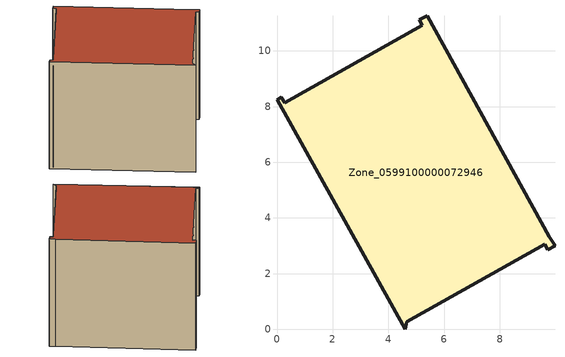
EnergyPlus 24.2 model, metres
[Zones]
Zone_0599100000072946
 floor ground (C_G): 9.97,3.01 9.71,2.86 9.6,3.05 4.66,0.28 4.61,0 0,8.25 0.16,8.34 0.27,8.14 5.22,10.92 5.11,11.11 5.39,11.27 9.78,3.32 z0
 wall outside (C_F): 5.39,11.27 5.11,11.11 5.22,10.92 0.27,8.14 0.16,8.34 0,8.25 4.61,0 4.66,0.28 9.6,3.05 9.71,2.86 9.97,3.01 9.78,3.32 5.39,11.27 z0:8.49
 roof outside (C_R): 9.97,3.01 9.78,3.32 5.39,11.27 5.11,11.11 5.22,10.92 0.27,8.14 0.16,8.34 0,8.25 4.61,0 4.66,0.28 9.6,3.05 9.71,2.86 z8.49
[BUILDING]
Pand.0599100000072946: North Axis=0; Terrain=City; Loads Convergence Tolerance Value=0.04; Temperature Convergence Tolerance Value=0.4; Solar Distribution=FullExterior; Maximum Number of Warmup Days=25; Minimum Number of Warmup Days=1
[Site:Location]
Rotterdam.The.Hague.AP_ZH_NLD Design_Conditions: Latitude=51.96; Longitude=4.45; Time Zone=1; Elevation=-4.5
[SITE:GROUNDTEMPERATURE:BUILDINGSURFACE]
18, 18, 18, 18, 18, 18, 18, 18, 18, 18, 18, 18
[MATERIAL] Thermal Absorptance=0.9; Solar Absorptance=0.7; Visible Absorptance=0.7
Name | Roughness | Thickness | Conductivity | Density | Specific Heat
G.TI.1965-1974 | MediumSmooth | 0.15 | 0.882353 | 540 | 1210
F.TI.1965-1974 | Rough | 0.3 | 0.697674 | 1920 | 840
R.TI.1965-1974 | MediumRough | 0.2 | 0.232558 | 1500 | 1000
[CONSTRUCTION]
C_G: G.TI.1965-1974
C_F: F.TI.1965-1974
C_R: R.TI.1965-1974
[ZONE]
Zone_0599100000072946: Type=1; Multiplier=1; Ceiling Height=Autocalculate; Volume=Autocalculate; Floor Area=autocalculate; Part of Total Floor Area=Yes
[ZONEINFILTRATION:DESIGNFLOWRATE]
Infil_Zone_0599100000072946: Zone or ZoneList or Space or SpaceList=Zone_0599100000072946; Schedule=AlwaysOn; Design Flow Rate Calculation Method=Flow/Area; Flow Rate per Floor Area=0.003; Constant Term Coefficient=1; Temperature Term Coefficient=0; Velocity Term Coefficient=0; Velocity Squared Term Coefficient=0
[HVACTEMPLATE:ZONE:IDEALLOADSAIRSYSTEM]
Zone_0599100000072946: Maximum Heating Supply Air Temperature=50; Minimum Cooling Supply Air Temperature=13; Maximum Heating Supply Air Humidity Ratio=0.0156; Minimum Cooling Supply Air Humidity Ratio=0.0077; Heating Limit=NoLimit; Cooling Limit=NoLimit; Dehumidification Control Type=ConstantSensibleHeatRatio; Cooling Sensible Heat Ratio=0.7; Dehumidification Setpoint=60; Humidification Control Type=None; Humidification Setpoint=30; Outdoor Air Method=None; Outdoor Air Flow Rate per Person=0.00944; Outdoor Air Flow Rate per Zone Floor Area=0; Outdoor Air Flow Rate per Zone=0; Demand Controlled Ventilation Type=None; Outdoor Air Economizer Type=NoEconomizer; Heat Recovery Type=None; Sensible Heat Recovery Effectiveness=0.7; Latent Heat Recovery Effectiveness=0.65
[ZONECONTROL:THERMOSTAT]
ThermostatControl_Zone_0599100000072946: Zone or ZoneList=Zone_0599100000072946; Control Type Schedule=DualSetpointControlType; Control 1=Thermostat_Zone_0599100000072946; Temperature Difference Between Cutout And Setpoint=0
[THERMOSTATSETPOINT:DUALSETPOINT]
Thermostat_Zone_0599100000072946: Heating Setpoint Temperature Schedule=HeatingSetpoint_Zone_0599100000072946; Cooling Setpoint Temperature Schedule=CoolingSetpoint_Zone_0599100000072946
[SCHEDULE:COMPACT]
HeatingSetpoint_Zone_0599100000072946: Through: 12/31, For: AllDays, Until: 24:00, 21
CoolingSetpoint_Zone_0599100000072946: Through: 12/31, For: AllDays, Until: 24:00, 24
DualSetpointControlType: Through: 12/31, For: AllDays, Until: 24:00, 4
AlwaysOn: Through: 12/31, For: AllDays, Until: 24:00, 1
